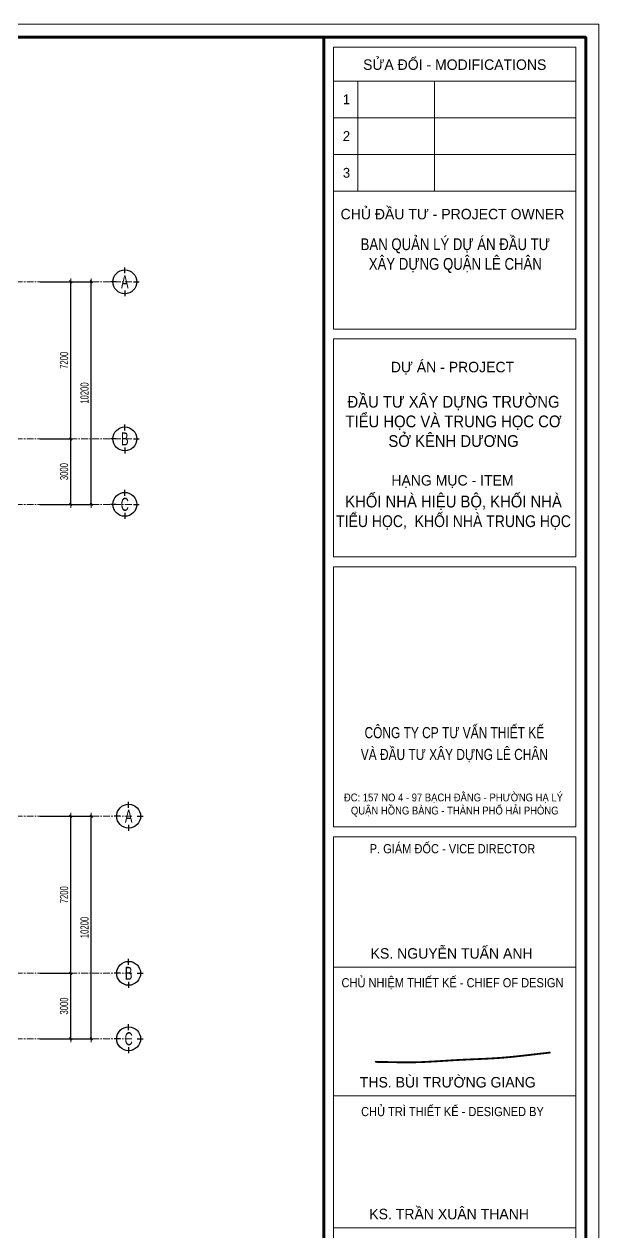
# Model space of a CAD drawing. Header units: millimetres. Extents: x 1890250 to 2116214, y -724415 to -634712.
# Drawn here: x 1989930 to 2016250, y -690060 to -634712 of the extents above; entities that cross this region are included whole.
import ezdxf
from ezdxf.enums import TextEntityAlignment as Align

# ---------------------------------------------------------------- set-up
doc = ezdxf.new("R2010")
doc.units = ezdxf.units.MM
doc.header["$LTSCALE"] = 250
doc.header["$MEASUREMENT"] = 0
doc.linetypes.add('CENTER', pattern=[2, 1.25, -0.25, 0.25, -0.25])
doc.layers.get('DEFPOINTS').update_dxf_attribs({"lineweight": 0})
for name, color, linetype, lineweight in [('08. Net Text', 3, 'Continuous', 13), ('DBH_thay1', 63, 'Continuous', 18), ('dim', 144, 'Continuous', 13), ('Khungten_LCDI', 7, 'Continuous', 5), ('LC Dim', 8, 'Continuous', 18), ('LC ISO', 153, 'Continuous', 13), ('LC Text1', 3, 'Continuous', 20), ('thay1', 63, 'Continuous', 18), ('truc', 76, 'CENTER', 9)]:
    doc.layers.add(name, color=color, linetype=linetype, lineweight=lineweight)
doc.styles.add('EG 1', font='VHAVANB.TTF')
doc.styles.add('HOATBIF', font='hoatbif.shx', dxfattribs={"width": 0.7})
doc.styles.add('Khungten', font='VHAVAN.TTF', dxfattribs={"width": 0.9, "height": 5000})
doc.styles.add('Tahoma', font='tahoma.ttf')
doc.styles.add('Text Khung Ten', font='VHAVAN.TTF')
doc.styles.add('Title', font='VHBLACK.TTF', dxfattribs={"width": 0.8})
doc.styles.add('VNAVANTH', font='VHAVANB.TTF', dxfattribs={"width": 0.6})
doc.dimstyles.new('1-150', dxfattribs={"dimscale": 150, "dimtxt": 2.5, "dimasz": 0.35, "dimexe": 0.5, "dimexo": 0, "dimgap": 0.8, "dimtad": 1, "dimdec": 0, "dimzin": 0, "dimdsep": 46, "dimtxsty": 'HOATBIF', "dimblk1": 'DOT', "dimblk2": 'DOT', "dimsah": 1, "dimcen": -1, "dimdle": 1, "dimclrd": 256, "dimclre": 256, "dimclrt": 4, "dimadec": 3, "dimazin": 2, "dimtfac": 0.3333333333333333, "dimtdec": 0, "dimtix": 1, "dimtmove": 2, "dimatfit": 3, "dimldrblk": 'DOT', "dimfxl": 1, "dimtvp": 0.8333333333333334, "dimtolj": 1, "dimtzin": 0, "dimarcsym": 0})

# ---------------------------------------------------------------- blocks, each defined once
blk = doc.blocks.new('Mr. Giang')
at = {"layer": 'LC ISO', "const_width": 50}
blk.add_lwpolyline([(138.048627199998, -163.847654400015), (149, -174), (154.5219817915822, -177.4707050094294), (164.2339671053305, -181.3936947974871), (174.7807526537435, -183.6683589841559), (185.9295901566948, -184.7382156299282), (197.4477313340503, -185.0467827953398), (206.2009471999954, -185.0453759999946), (220.7367149097518, -185.0099801919569), (232.3329589138739, -184.9983549165772), (243.8924068600136, -185.001159195599), (255.4157055301876, -185.0179910209699), (266.9035017064161, -185.0484483846085), (278.3564421707124, -185.0921292784187), (289.775173705093, -185.1486316943483), (301.1603430915784, -185.2175536243158), (312.5125971121815, -185.2984930602397), (323.8325825489192, -185.3910479940387), (335.1209461838116, -185.4948164176458), (346.3783347988719, -185.6093963229796), (357.6053951761169, -185.7343857019732), (368.8027740975631, -185.8693825465452), (379.9711183452309, -186.0139848485996), (391.1110747011335, -186.1677906000841), (402.2232899472874, -186.3303977929172), (413.3084108657094, -186.5014044190175), (424.3670842384163, -186.6804084703181), (435.3999568474246, -186.8670079387375), (446.4076754747548, -187.0608008161798), (457.3908869024162, -187.2613850946072), (468.3502379124329, -187.4683587659092), (479.2863752868143, -187.6813198220334), (490.1999458075843, -187.8998662548838), (501.091596256756, -188.1235960563936), (511.9619734163425, -188.3521072184958), (522.8117240683678, -188.5849977330945), (533.6414949948448, -188.8218655921228), (544.4519329777868, -189.0623087875138), (555.2436847992176, -189.3059253111714), (566.0173972411467, -189.552313155029), (576.7737170855944, -189.8010703110194), (587.5132911145774, -190.0517947710468), (598.2367661101125, -190.3040845270589), (608.9447888542163, -190.5575375709595), (619.6380061289019, -190.8117518946819), (630.3170647161933, -191.0663254901447), (640.9826113980998, -191.3208563492663), (651.6352929566419, -191.5749424639944), (662.2757561738363, -191.8281818262185), (672.9046478316959, -192.0801724278863), (683.5226147122412, -192.3305122609163), (694.1303035974888, -192.5787993172271), (704.7283612694519, -192.8246315887372), (715.3174345101506, -193.0676070673944), (725.8981701016019, -193.3073237451026), (736.4712148258186, -193.5433796137804), (747.0372154648212, -193.7753726653609), (757.5968188006264, -194.0029008917772), (768.1506716152471, -194.2255622849334), (778.6994206907038, -194.4429548367625), (789.2437128090096, -194.6546765391977), (799.7841947521847, -194.8603253841429), (810.3215133022422, -195.0594993635459), (820.8563152411989, -195.2517964692961), (831.389247351075, -195.4368146933557), (841.9209564138873, -195.6141520276142), (852.4520892116489, -195.7834064640192), (862.9832925263763, -195.9441759944893), (873.51521314009, -196.0960586109431), (884.0484978348031, -196.2386523052992), (894.5837933925359, -196.3715550694906), (905.1217465953014, -196.4943648954359), (915.6630042251163, -196.6066797750682), (926.2082130639974, -196.7080977002915), (936.758019893965, -196.7982166630536), (947.3130714970321, -196.8766346552584), (957.8740146552154, -196.942949668839), (968.4414961505317, -196.9967596957285), (979.0161627650014, -197.037662727831), (989.5986612806373, -197.0652567570796), (998.4129151999987, -197.0777855999913), (1010.789535675871, -197.0790542266768), (1021.398301595229, -197.0650888646924), (1032.01580812551, -197.0373864629655), (1042.641927763303, -196.9960893671523), (1053.276533005192, -196.9413399229088), (1063.919496347768, -196.8732804758765), (1074.570690287615, -196.7920533717115), (1085.229987321323, -196.6978009560553), (1095.897259945486, -196.5906655745639), (1106.572380656686, -196.4707895728934), (1117.255221951513, -196.3383152966853), (1127.945656326556, -196.1933850915811), (1138.643556278399, -196.0361413032369), (1149.348794303638, -195.8667262773088), (1160.061242898857, -195.6852823594527), (1170.780774560641, -195.4919518952956), (1181.507261785584, -195.2868772305083), (1192.240577070272, -195.070200710732), (1202.980592911292, -194.842064681623), (1213.727181805236, -194.6026114888227), (1224.480216248689, -194.3519834779872), (1235.239568738238, -194.090322994758), (1246.005111770475, -193.8177723847912), (1256.776717841985, -193.5344739937427), (1267.554259449356, -193.2405701672542), (1278.337609089183, -192.9362032509671), (1289.126639258044, -192.621515590552), (1299.921222452536, -192.2966495316505), (1310.721231169242, -191.961747419904), (1321.526537904756, -191.6169516009686), (1332.337015155659, -191.2624044205004), (1343.152535418543, -190.8982482241263), (1353.972971189996, -190.5246253575315), (1364.798194966606, -190.1416781663429), (1375.628079244962, -189.7495489962166), (1386.46249652165, -189.3483801927941), (1397.301319293259, -188.9383141017315), (1408.144420056382, -188.5194930686848), (1418.991671307602, -188.0920594392956), (1429.842945543507, -187.6561555592198), (1440.69811526069, -187.211923774099), (1451.557052955734, -186.7595064295892), (1462.419631125231, -186.2990458713466), (1473.285722265766, -185.830684444998), (1484.15519887393, -185.3545644962142), (1495.027933446312, -184.870828370651), (1505.903798479496, -184.3796184139355), (1516.782666470073, -183.8810769717384), (1527.664409914632, -183.375346389701), (1538.548901309761, -182.862569013465), (1549.436013152048, -182.3428871886863), (1560.325617938081, -181.816443261021), (1571.217588164447, -181.2833795761107), (1582.111796327736, -180.7438384796114), (1593.008114924534, -180.1979623171792), (1603.906416451431, -179.6458934344409), (1614.806573405018, -179.0877741770673), (1625.708458281879, -178.5237468907144), (1636.611943578606, -177.9539539210091), (1647.51690179178, -177.3785376136075), (1658.423205417999, -176.7976403141656), (1669.330726953845, -176.211404368325), (1680.239338895906, -175.6199721217563), (1691.148913740773, -175.0234859200864), (1702.059323985035, -174.4220881089714), (1712.970442125279, -173.8159210340673), (1723.88214065809, -173.2051270410302), (1734.79429208006, -172.5898484754871), (1745.70676888778, -171.9702276831085), (1756.619443577831, -171.3464070095361), (1767.532188646805, -170.7185288004111), (1778.444876591289, -170.0867354014044), (1789.357379907877, -169.4511691581429), (1800.269571093148, -168.8119724162971), (1811.181322643697, -168.1692875215085), (1822.092507056113, -167.5232568194187), (1833.002996826977, -166.8740226556984), (1843.912664452884, -166.2217273759743), (1854.821382430422, -165.5665133259026), (1865.729023256175, -164.9085228511394), (1876.635459426732, -164.2478982973407), (1887.540563438684, -163.5847820101335), (1898.44420778862, -162.9193163351883), (1909.346264973126, -162.2516436181613), (1920.246607488789, -161.5819062046794), (1931.145107832202, -160.9102464403986), (1942.041638499948, -160.2368066709751), (1952.936071988617, -159.5617292420502), (1963.828280794798, -158.8851564992947), (1974.718137415079, -158.2072307883354), (1985.605514346051, -157.5280944548285), (1996.490284084295, -156.84788984443), (2007.372319126407, -156.1667593027814), (2018.251491968971, -155.4848451755388), (2029.127675108575, -154.8022898083582), (2040.000741041811, -154.1192355468811), (2050.870562265263, -153.4358247367491), (2061.73701127552, -152.7521997236327), (2069.156364800001, -152.2852607999957), (2083.459375833572, -151.3848805354501), (2094.315357423839, -150.7014850539708), (2105.16802388939, -150.0184694858035), (2116.017492479725, -149.3359868512634), (2126.863880444344, -148.6541901707242), (2137.707305032745, -147.9732324645156), (2148.54788349443, -147.2932667529967), (2159.385733078892, -146.6144460564974), (2170.220971035636, -145.9369233953912), (2181.053714614158, -145.2608517899935), (2191.884081063956, -144.5863842606777), (2202.712187634534, -143.9136738277739), (2213.538151575387, -143.2428735116409), (2224.362090136015, -142.5741363326088), (2235.184120565915, -141.9076153110509), (2246.004360114592, -141.2434634672827), (2256.822926031538, -140.5818338216777), (2267.639935566258, -139.9228793945658), (2278.45550596825, -139.266753206306), (2289.26975448701, -138.6136082772282), (2300.082798372037, -137.9635976277059), (2310.894754872836, -137.3168742780545), (2321.7057412389, -136.6735912486474), (2332.515874719727, -136.0339015598147), (2343.325272564824, -135.3979582319007), (2354.134052023684, -134.7659142852644), (2364.942330345806, -134.1379227402649), (2375.750224780695, -133.5141366172174), (2386.55785257784, -132.894708936481), (2397.365330986751, -132.2797927184147), (2408.172777256917, -131.6695409833483), (2418.980308637845, -131.0641067516408), (2429.78804237903, -130.4636430436367), (2440.596095729972, -129.8683028796804), (2451.404585940174, -129.2782392801164), (2462.213630259128, -128.6936052652891), (2473.023345936337, -128.1145538555575), (2487.000588800001, -127.3744127999962), (2494.645252401013, -126.9737926353264), (2505.45758156513, -126.4121679814416), (2516.270820387832, -125.8562078829564), (2527.084950977231, -125.3057548124489), (2537.899955441444, -124.7606512424682), (2548.715815888576, -124.220739645607), (2559.532514426748, -123.6858624943998), (2570.350033164068, -123.1558622614248), (2581.16835420865, -122.6305814192456), (2591.98745966861, -122.1098624404549), (2602.807331652053, -121.5935477975727), (2613.627952267099, -121.0814799632062), (2624.449303621856, -120.57350140989), (2635.271367824444, -120.0694546102168), (2646.094126982967, -119.5691820367356), (2656.917563205541, -119.0725261620246), (2667.74165860028, -118.5793294586329), (2678.566395275298, -118.0894343991531), (2689.391755338707, -117.6026834561198), (2700.217720898618, -117.1189191021258), (2711.044274063144, -116.63798380972), (2721.871396940398, -116.1597200514661), (2732.699071638493, -115.6839702999569), (2743.527280265545, -115.2105770277267), (2754.356004929661, -114.7393827073538), (2765.185227738959, -114.2702298114164), (2776.01493080155, -113.8029608124634), (2786.845096225545, -113.3374181830732), (2797.675706119058, -112.8734443958092), (2808.506742590202, -112.4108819232351), (2819.338187747089, -111.9495732379146), (2830.170023697836, -111.4893608124112), (2841.002232550549, -111.0300871193031), (2851.834796413346, -110.5715946311393), (2862.667697394336, -110.1137258204981), (2873.500917601636, -109.6563231599575), (2884.334439143357, -109.1992291220668), (2895.16824412761, -108.7422861793893), (2906.00231466251, -108.2853368044889), (2916.836632856168, -107.8282234699582), (2927.671180816698, -107.3707886483317), (2938.505940652216, -106.9128748121875), (2949.340894470828, -106.4543244341039), (2960.176024380649, -105.9949799866299), (2971.011312489794, -105.5346839423437), (2981.846740906378, -105.0732787738089), (2992.682291738507, -104.6106069535745), (3003.5179470943, -104.1465109542332), (3014.353689081869, -103.6808332483342), (3025.189499809319, -103.2134163084556), (3036.025361384774, -102.7441026071465), (3046.861255916341, -102.272734616985), (3057.697165512134, -101.7991548105347), (3068.533072280265, -101.3232056603738), (3079.368958328843, -100.8447296390514), (3090.204805765989, -100.363569219131), (3101.040596699811, -99.87956687319092), (3111.876313238423, -99.39256507379469), (3122.711937489938, -98.90240629350592), (3133.547451562466, -98.40893300490279), (3144.382837564124, -97.91198768053437), (3155.218077603022, -97.41141279296426), (3166.053153787274, -96.90705081477063), (3176.888048224992, -96.39874421853165), (3187.722743024286, -95.88633547678182), (3198.557220293274, -95.36966706211388), (3209.391462140069, -94.84858144707687), (3220.22545067278, -94.32292110424896), (3231.059167999523, -93.79252850617922), (3241.892596228408, -93.25724612546037), (3252.725717467551, -92.71691643464146), (3263.558513825061, -92.17138190630067), (3274.39096740905, -91.6204850129725), (3285.223060327637, -91.06406822726422), (3296.054774688932, -90.50197402171034), (3306.886092601046, -89.93404486890358), (3317.71699617209, -89.36012324139301), (3328.547467510183, -88.78005161174224), (3339.377488723432, -88.19367245252943), (3350.207041919955, -87.6008282363182), (3361.03610920786, -87.0013614356576), (3371.864672695261, -86.39511452314036), (3382.692714490277, -85.78192997131555), (3393.52021670101, -85.16165025276132), (3404.34716143558, -84.53411784002674), (3415.173530802098, -83.89917520568997), (3425.999306908678, -83.25666482231463), (3436.824471863431, -82.60642916246434), (3447.649007774471, -81.94831069871725), (3458.472896749907, -81.28215190362243), (3469.29612089786, -80.6077952497435), (3480.118662326437, -79.92508320967318), (3490.940503143749, -79.23385825596051), (3501.761625457912, -78.53396286116913), (3512.582011377042, -77.82523949786264), (3523.401643009245, -77.10753063861921), (3534.220502462638, -76.38067875600245), (3545.038571845333, -75.64452632257598), (3555.855833265439, -74.89891581090342), (3566.672268831077, -74.14368969354837), (3577.487860650352, -73.37869044307445), (3588.302590831383, -72.60376053207438), (3599.116441482278, -71.81874243308266), (3609.929394711151, -71.02347861867747), (3620.741432626117, -70.21781156142242), (3631.552537335287, -69.40158373388113), (3642.362690946775, -68.5746376086463), (3650.854208000001, -67.9173887999932), (3663.980082349328, -66.88805087313813), (3674.787321084805, -66.02846296144708), (3685.593604217269, -65.158198125544), (3696.398944139095, -64.27740206952149), (3707.203353242669, -63.38622049748665), (3718.006843920371, -62.48479911354661), (3728.809428564578, -61.57328362179396), (3739.611119567682, -60.65181972633582), (3750.411929322054, -59.7205531312793), (3761.211870220079, -58.77962954070244), (3772.010954654135, -57.82919465874147), (3782.809195016613, -56.86939418947441), (3793.606603699885, -55.90037383700837), (3804.403193096336, -54.92227930546505), (3815.198975598345, -53.93525629892247), (3825.993963598296, -52.93945052148774), (3836.788169488569, -51.935007677268), (3847.581605661548, -50.92207347035583), (3858.374284509609, -49.90079360487289), (3869.16621842514, -48.87131378489721), (3879.957419800514, -47.83377971455047), (3890.74790102812, -46.7883370979398), (3901.537674500338, -45.73513163914322), (3912.326752609548, -44.67430904226785), (3923.115147748129, -43.60601501143537), (3933.902872308467, -42.53039525073837), (3944.689938682939, -41.4475954642694), (3955.476359263932, -40.35776135615015), (3966.26214644382, -39.26103863045864), (3977.047312614988, -38.15757299131656), (3987.831870169819, -37.04751014281646), (3998.615831500694, -35.93099578906549), (4009.399208999988, -34.80817563415621), (4020.182015060094, -33.67919538219576), (4030.964262073383, -32.5442007373058), (4041.74596243224, -31.40333740354981), (4052.527128529047, -30.25675108506402), (4063.307772756187, -29.10458748594101), (4074.08790750604, -27.94699231027334), (4084.867545170982, -26.78411126218271), (4095.646698143402, -25.61609004574711), (4106.425378815678, -24.44307436508825), (4117.203599580193, -23.26520992429869), (4127.981372829327, -22.082642427471), (4138.758710955459, -20.89551757872687), (4149.535626350975, -19.70398108215886), (4160.312131408253, -18.50817864187411), (4171.088238519675, -17.30825596197974), (4181.863960077622, -16.10435874656832), (4192.639308474478, -14.89663269973244), (4203.414296102623, -13.68522352559376), (4214.188935354436, -12.47027692824486), (4224.963238622302, -11.25193861177831), (4235.7372182986, -10.03035428033036), (4246.510886775712, -8.805669637964456), (4257.284256446019, -7.57803038880229), (4268.057339701903, -6.347582236936432), (4278.830148935747, -5.114470886488562), (4289.602696539929, -3.8788420415367), (4300.37499490683, -2.640841406202526), (4311.147056428836, -1.400614684578613), (4321.918893498325, -0.1583075807720888), (4332.690518507676, 1.085934201124473), (4343.461943849274, 2.331964957003947), (4354.233181915501, 3.579638982773758), (4365.004245098738, 4.828810574297677), (4375.775145791362, 6.079334027512232), (4386.54589638576, 7.331063638295745), (4397.316509274311, 8.583853702555643), (4408.086996849397, 9.837558516170247), (4418.857371503396, 11.09203237506154), (4429.627645628694, 12.34712957510783), (4440.397831617669, 13.60270441223111), (4451.167941862706, 14.85861118229514), (4461.937988756181, 16.1147041812219), (4472.707984690482, 17.37083770491881), (4483.477942057983, 18.62686604924966), (4494.247873251072, 19.8826435101364), (4505.017790662128, 21.13802438347193), (4515.787706683528, 22.39286296516366), (4526.55763370766, 23.64701355108991), (4537.327584126902, 24.90033043715812), (4547.926745599998, 26.13281280001684), (4558.867602350598, 27.4039105342672), (4569.637681162458, 28.65405816103157), (4580.40780559933, 29.90313817436981), (4591.177974491347, 31.15117794898106), (4601.948186668636, 32.39820485957898), (4612.718440961326, 33.64424628086272), (4623.488736199542, 34.88932958751684), (4634.259071213412, 36.13348215428414), (4645.029444833064, 37.37673135582008), (4655.799855888628, 38.61910456686746), (4666.570303210232, 39.86062916211085), (4677.340785627999, 41.10133251624939), (4688.111301972061, 42.34124200399674), (4698.881851072543, 43.58038500005205), (4709.652431759579, 44.81878887912899), (4720.423042863287, 46.05648101591214), (4731.193683213805, 47.29348878511519), (4741.964351641251, 48.52983956143726), (4752.735046975762, 49.76556071957748), (4763.50576804746, 51.00067963426409), (4774.276513686473, 52.23522368016711), (4785.047282722931, 53.46922023201478), (4795.81807398696, 54.70269666449167), (4806.588886308691, 55.93568035232602), (4817.359718518248, 57.16819867018785), (4828.130569445759, 58.4002789928054), (4838.901437921355, 59.63194869486324), (4849.672322775161, 60.86323515108961), (4860.443222837304, 62.09416573616909), (4871.214136937917, 63.32476782481535), (4881.985063907123, 64.55506879171298), (4892.75600257505, 65.78509601159021), (4903.526951771826, 67.01487685913162), (4914.297910327583, 68.24443870903633), (4925.068877072445, 69.47380893603258), (4935.839850836535, 70.70301491480495), (4946.61083044999, 71.93208402006712), (4957.381814742934, 73.16104362650367), (4968.152802545494, 74.38992110884283), (4978.923792687801, 75.61874384176917), (4989.694783999978, 76.84753919999639)], dxfattribs=at)
blk = doc.blocks.new('lcdi fix H')
at = {"layer": 'DEFPOINTS', "lineweight": 0}
blk.add_lwpolyline([(-1199.999999582767, -14849.99999999255), (-1199.999999582767, 14849.99999999255), (40799.99891111255, 14849.99999999255), (40799.99891111255, -14849.99999999255)], close=True, dxfattribs=at)
at = {"layer": 'Khungten_LCDI', "color": 5, "lineweight": 60}
blk.add_line((36600.02574175596, 14649.99999999255), (36600.02574175596, -14649.99999999255), dxfattribs=at)
at = {"layer": 'Khungten_LCDI', "color": 5, "lineweight": 25}
blk.add_line((40599.99891117215, -14649.99999999255), (40599.99891117215, 14649.99999999255), dxfattribs=at)
at = {"layer": 'Khungten_LCDI', "color": 9, "lineweight": 15}
for p, q in [((36750.02529702149, 13981.27538760587), (40450.00007782294, 13981.27538760587)), ((37122.65776231792, 13981.27538760587), (37122.65776231792, 12296.7725706489)), ((38292.76945792791, 13981.27538760587), (38292.76945792791, 12296.7725706489)), ((36750.02529702149, 13419.77444862021), (40450.0000778269, 13419.77444862021)), ((36750.02529702149, 12858.27350963456), (40450.00007783063, 12858.27350963456)), ((36750.02529702149, 12296.7725706489), (40450.00007783435, 12296.7725706489))]:
    blk.add_line(p, q, dxfattribs=at)
at = {"layer": 'Khungten_LCDI', "color": 5, "lineweight": 60}
blk.add_lwpolyline([(0, -14649.99999999255), (0, 14649.99999999255), (40599.99891117215, 14649.99999999255), (40599.99891117215, -14649.99999999255)], close=True, dxfattribs=at)
at = {"layer": 'Khungten_LCDI', "color": 9, "lineweight": 15}
for points in [[(36750.02529702149, 10190.36240919774), (40450.00007784925, 10190.36240919774), (40450.00007781945, 14500.0008258528), (36750.02529702149, 14500.0008258528)], [(36750.02512651216, 6711.542544165917), (40449.99990731012, 6711.542544165917), (40449.99990731012, 10040.36314463831), (36750.02512651216, 10040.36314463831)], [(36750.02512651216, 2587.221695718996), (40449.99990731012, 2587.221695718996), (40449.99990731012, 6561.543424373507), (36750.02512651216, 6561.543424373507)], [(36750.02512651216, 446.3151452519814), (40449.99990731012, 446.3151452519814), (40449.99990731012, 2437.222501417331), (36750.02512651216, 2437.222501417331)], [(36750.02512651216, -1521.876767071255), (40449.99990731012, -1521.876767071255), (40449.99990731012, 446.3151452519814), (36750.02512651216, 446.3151452519814)], [(36750.02512651216, -1521.876767071255), (40449.99990719091, -1521.876767071255), (40449.99990719091, -3535.499567056366), (36750.02512651216, -3535.499567056366)], [(36750.02508395718, -1521.876767071255), (40449.9998646359, -1521.876767071255), (40449.9998646359, -3535.499567056366), (36750.02508395718, -3535.499567056366)], [(36750.02512651216, -5526.406923214265), (40449.99990731012, -5526.406923214265), (40449.99990719091, -3535.499567056366), (36750.02512636315, -3535.499567056366)]]:
    blk.add_lwpolyline(points, close=True, dxfattribs=at)
at = {"layer": 'LC ISO', "xscale": 0.5517597027731964, "yscale": 0.5517597027731964, "zscale": 0.5517597027731964}
blk.add_blockref('Mr. Giang', (37309.99076912485, -901.9874295083318), dxfattribs=at)
at = {"color": 7}
for s, style, p in [('söa ®æi - modifications', 'Khungten', (38600.01268742047, 14151.46204152468)), ('chñ ®Çu t\xad - project owner', 'Khungten', (38565.57141322456, 11868.21723862778)), ('dù ¸n - PROJECT', 'Khungten', (38565.57141322456, 9531.685107924917)), ('h¹ng môc - item', 'Khungten', (38565.57141322456, 7800.942425706511)), ('ks. nguyÔn tuÊn anh', 'VNAVANTH', (38552.65474959742, 574.063881899172)), ('ths. bïi tr\xadêng giang', 'VNAVANTH', (38493.43833854329, -1394.128151668061)), ('ks. TRÇN XU¢N THANH', 'VNAVANTH', (38514.71875148546, -3407.750830416626))]:
    blk.add_text(s, height=159.9999958502171, dxfattribs=dict(at, style=style)).set_placement(p, align=Align.CENTER)
for s, height, style, width, p in [('c«ng ty cp t\xad vÊn thiÕt kÕ', 169.9999955908556, 'Title', 0.8, (38594.21929570567, 3941.873853789977)), ('vµ ®Çu t\xad x©y dùng lª ch©n', 169.9999955908556, 'Title', 0.8, (38594.21929570567, 3608.58759580116)), ('P. gi¸m ®èc - VICE director', 139.9999963689399, 'Khungten', 0.9, (38565.57124271523, 2183.883635344857)), ('chñ nhiÖm thiÕt kÕ - chief of design', 139.9999963689399, 'Khungten', 0.9, (38565.57124271523, 136.3841751047294)), ('chñ tr× thiÕt kÕ - designed by', 139.9999963689399, 'Khungten', 0.9, (38565.57124271523, -1831.807737218507))]:
    blk.add_text(s, height=height, dxfattribs=dict(at, style=style, width=width)).set_placement(p, align=Align.CENTER)
at = {"color": 4, "attachment_point": 5, "style": 'Khungten'}
for s, insert, char_height, width in [('{\\f.VnArialH|b0|i0|c0|p34;\\W0.8;ban qu¶n lý dù ¸n ®Çu t\xad \\Px©y dùng quËn lª ch©n}', (38609.02543518506, 11313.0405782974), 179.9999953314942, 3619.873664613014), ('{\\f.VnArialH|b0|i0|c0|p34;®Çu t\xad x©y dùng tr\xadêng tiÓu häc vµ trung häc c¬ së kªnh d\xad¬ng}', (38581.55842908332, 8779.966964077932), 179.9999953314942, 3669.983580454307), ('{\\f.VnArialH|b0|i0|c0|p34;khèi nhµ hiÖu bé, khèi nhµ \\W0.85;tiÓu häc,  khèi nhµ trung häc}', (38581.55845513692, 7387.328706634056), 179.9999978920024, 3833.261997339691)]:
    blk.add_mtext(s, dxfattribs=dict(at, insert=insert, char_height=char_height, width=width))
at = {"color": 7, "insert": (38600.01251691114, 3096.4571406717), "char_height": 120, "attachment_point": 2, "style": 'Khungten'}
blk.add_mtext_dynamic_manual_height_columns('®c: 157 no 4 - 97 b¹ch ®»ng - ph\xadêng h¹ lý   quËn hång bµng - thµnh phè h¶i phßng ', width=3421.65187456971, gutter_width=25, heights=[0], dxfattribs=at)
at = {"color": 7, "style": 'Khungten', "width": 0.8}
for tag, p in [('REVISION', (39498.75262445211, -10746.30395446718)), ('NGAYHT', (39546.07413610816, -11609.37091637403))]:
    blk.add_attdef(tag, text='', height=199.998925739526, dxfattribs=at).set_placement(p, align=Align.CENTER)
at = {"layer": '08. Net Text', "color": 7, "style": 'Text Khung Ten'}
blk.add_text('1', height=150, dxfattribs=at).set_placement((36891.65208707564, 13626.77431119325))
at = {"layer": '08. Net Text', "color": 7, "ltscale": 2, "style": 'Text Khung Ten'}
for s, p in [('2', (36891.65208707564, 13065.27337220759)), ('3', (36891.65208707564, 12503.77243322194))]:
    blk.add_text(s, height=150, dxfattribs=at).set_placement(p)
at = {"layer": 'LC Text1', "style": 'Title', "width": 1.48591522556321}
for tag, p, p2 in [('TENBANVE1', (36912.6576448679, -8885.760238945484), (40339.14494544268, -8885.760238945484)), ('TENBANVE2', (36912.6576448679, -9562.465564332902), (40339.14494544268, -9562.465564332902))]:
    blk.add_attdef(tag, text='', height=249.9999935159642, dxfattribs=at).set_placement(p, p2, align=Align.FIT)
at = {"layer": 'LC Text1', "style": 'Title', "width": 0.7}
blk.add_attdef('SOBANVE', text='', height=249.9999935159642, dxfattribs=at).set_placement((39561.98223525286, -13896.18071823567), align=Align.CENTER)
blk = doc.blocks.new('A$C0B8376B1')
at = {"layer": 'truc'}
for p, q in [((92757.55556261982, 13753.65743225122), (-9.166891686618328e-06, 13753.65743225116)), ((92757.55556261982, 6553.657432251217), (-9.166891686618328e-06, 6553.657432251159)), ((92757.55556261982, 3553.657432251217), (-9.166891686618328e-06, 3553.657432251159))]:
    blk.add_line(p, q, dxfattribs=at)
blk = doc.blocks.new('DOT')
at = {"layer": 'LC Dim'}
blk.add_line((-3, 0), (3, 0), dxfattribs=at)
at = {"layer": 'LC Dim', "color": 4}
blk.add_line((-1, -1), (1, 1), dxfattribs=at)
blk.add_lwpolyline([(0.5, 1), (-1, -0.5), (-0.5, -1), (1, 0.5)], close=True, dxfattribs=at)
blk = doc.blocks.new('*D758')
at = {"layer": 'DEFPOINTS', "color": 0, "transparency": 16777216}
for p in [(1990652.376169639, -653718.4489370286), (1992065.461182873, -653718.4489370286), (1990652.376169639, -656718.4489370286)]:
    blk.add_point(p, dxfattribs=at)
at = {"layer": 'dim', "lineweight": -2, "transparency": 16777216}
for p, q in [((1990652.376169639, -653718.4489370286), (1992140.461182873, -653718.4489370286)), ((1992065.461182873, -656665.9489370286), (1992065.461182873, -653770.9489370286)), ((1990652.376169639, -656718.4489370286), (1992140.461182873, -656718.4489370286))]:
    blk.add_line(p, q, dxfattribs=at)
at = {"layer": 'dim', "lineweight": -2, "transparency": 16777216, "xscale": 52.5, "yscale": 52.5, "zscale": 52.5}
for p, rotation in [((1992065.461182873, -653718.4489370286), 90), ((1992065.461182873, -656718.4489370286), 270)]:
    blk.add_blockref('DOT', p, dxfattribs=dict(at, rotation=rotation))
at = {"layer": 'dim', "color": 4, "transparency": 16777216, "insert": (1991757.961182873, -655218.4489370291), "char_height": 375, "attachment_point": 5, "rotation": 90, "style": 'HOATBIF'}
blk.add_mtext('\\A1;3000', dxfattribs=at)
blk = doc.blocks.new('*D759')
at = {"layer": 'DEFPOINTS', "color": 0, "transparency": 16777216}
for p in [(1990652.376169639, -646518.4489370285), (1992065.461182873, -646518.4489370285), (1990652.376169639, -653718.4489370286)]:
    blk.add_point(p, dxfattribs=at)
at = {"layer": 'dim', "lineweight": -2, "transparency": 16777216}
for p, q in [((1990652.376169639, -646518.4489370285), (1992140.461182873, -646518.4489370285)), ((1992065.461182873, -653665.9489370286), (1992065.461182873, -646570.9489370285)), ((1990652.376169639, -653718.4489370286), (1992140.461182873, -653718.4489370286))]:
    blk.add_line(p, q, dxfattribs=at)
at = {"layer": 'dim', "lineweight": -2, "transparency": 16777216, "xscale": 52.5, "yscale": 52.5, "zscale": 52.5}
for p, rotation in [((1992065.461182873, -646518.4489370285), 90), ((1992065.461182873, -653718.4489370286), 270)]:
    blk.add_blockref('DOT', p, dxfattribs=dict(at, rotation=rotation))
at = {"layer": 'dim', "color": 4, "transparency": 16777216, "insert": (1991757.961182873, -650118.448937029), "char_height": 375, "attachment_point": 5, "rotation": 90, "style": 'HOATBIF'}
blk.add_mtext('\\A1;7200', dxfattribs=at)
blk = doc.blocks.new('*D760')
at = {"layer": 'DEFPOINTS', "color": 0, "transparency": 16777216}
for p in [(1990652.376169639, -646518.4489370285), (1993002.961182873, -646518.4489370285), (1990652.376169639, -656718.4489370286)]:
    blk.add_point(p, dxfattribs=at)
at = {"layer": 'dim', "lineweight": -2, "transparency": 16777216}
for p, q in [((1990652.376169639, -646518.4489370285), (1993077.961182873, -646518.4489370285)), ((1993002.961182873, -656665.9489370286), (1993002.961182873, -646570.9489370285)), ((1990652.376169639, -656718.4489370286), (1993077.961182873, -656718.4489370286))]:
    blk.add_line(p, q, dxfattribs=at)
at = {"layer": 'dim', "lineweight": -2, "transparency": 16777216, "xscale": 52.5, "yscale": 52.5, "zscale": 52.5}
for p, rotation in [((1993002.961182873, -646518.4489370285), 90), ((1993002.961182873, -656718.4489370286), 270)]:
    blk.add_blockref('DOT', p, dxfattribs=dict(at, rotation=rotation))
at = {"layer": 'dim', "color": 4, "transparency": 16777216, "insert": (1992695.461182873, -651618.448937029), "char_height": 375, "attachment_point": 5, "rotation": 90, "style": 'HOATBIF'}
blk.add_mtext('\\A1;10200', dxfattribs=at)
blk = doc.blocks.new('KyHieu TrucDinhVi')
at = {"color": 7, "lineweight": 30}
for p, q in [((0, 2.363636363576063), (0, 4.000000000000057)), ((-2.363636363575552, 0), (-4, 0)), ((2.363636363575324, 0), (3.999999999999773, 0)), ((0, -2.363636363576006), (0, -4))]:
    blk.add_line(p, q, dxfattribs=at)
blk.add_circle((0, 0), 3.299999999999999, dxfattribs=at)
at = {"ltscale": 20, "style": 'Tahoma'}
blk.add_attdef('AA', text='', height=3, dxfattribs=at).set_placement((0, 0), align=Align.MIDDLE_CENTER)
blk = doc.blocks.new('*D780')
at = {"layer": 'DEFPOINTS', "color": 0, "transparency": 16777216}
for p in [(1990652.376169639, -678210.6709354854), (1992065.461182874, -678210.6709354854), (1990652.376169639, -681210.6709354854)]:
    blk.add_point(p, dxfattribs=at)
at = {"layer": 'dim', "lineweight": -2, "transparency": 16777216}
for p, q in [((1990652.376169639, -678210.6709354854), (1992140.461182874, -678210.6709354854)), ((1992065.461182874, -681158.1709354854), (1992065.461182874, -678263.1709354854)), ((1990652.376169639, -681210.6709354854), (1992140.461182874, -681210.6709354854))]:
    blk.add_line(p, q, dxfattribs=at)
at = {"layer": 'dim', "lineweight": -2, "transparency": 16777216, "xscale": 52.5, "yscale": 52.5, "zscale": 52.5}
for p, rotation in [((1992065.461182874, -678210.6709354854), 90), ((1992065.461182874, -681210.6709354854), 270)]:
    blk.add_blockref('DOT', p, dxfattribs=dict(at, rotation=rotation))
at = {"layer": 'dim', "color": 4, "transparency": 16777216, "insert": (1991757.961182873, -679710.6709354859), "char_height": 375, "attachment_point": 5, "rotation": 90, "style": 'HOATBIF'}
blk.add_mtext('\\A1;3000', dxfattribs=at)
blk = doc.blocks.new('*D781')
at = {"layer": 'DEFPOINTS', "color": 0, "transparency": 16777216}
for p in [(1990652.376169639, -671010.6709354853), (1992065.461182874, -671010.6709354853), (1990652.376169639, -678210.6709354854)]:
    blk.add_point(p, dxfattribs=at)
at = {"layer": 'dim', "lineweight": -2, "transparency": 16777216}
for p, q in [((1990652.376169639, -671010.6709354853), (1992140.461182874, -671010.6709354853)), ((1992065.461182874, -678158.1709354854), (1992065.461182874, -671063.1709354853)), ((1990652.376169639, -678210.6709354854), (1992140.461182874, -678210.6709354854))]:
    blk.add_line(p, q, dxfattribs=at)
at = {"layer": 'dim', "lineweight": -2, "transparency": 16777216, "xscale": 52.5, "yscale": 52.5, "zscale": 52.5}
for p, rotation in [((1992065.461182874, -671010.6709354853), 90), ((1992065.461182874, -678210.6709354854), 270)]:
    blk.add_blockref('DOT', p, dxfattribs=dict(at, rotation=rotation))
at = {"layer": 'dim', "color": 4, "transparency": 16777216, "insert": (1991757.961182873, -674610.6709354859), "char_height": 375, "attachment_point": 5, "rotation": 90, "style": 'HOATBIF'}
blk.add_mtext('\\A1;7200', dxfattribs=at)
blk = doc.blocks.new('*D782')
at = {"layer": 'DEFPOINTS', "color": 0, "transparency": 16777216}
for p in [(1990652.376169639, -671010.6709354853), (1993002.961182874, -671010.6709354853), (1990652.376169639, -681210.6709354854)]:
    blk.add_point(p, dxfattribs=at)
at = {"layer": 'dim', "lineweight": -2, "transparency": 16777216}
for p, q in [((1990652.376169639, -671010.6709354853), (1993077.961182874, -671010.6709354853)), ((1993002.961182874, -681158.1709354854), (1993002.961182874, -671063.1709354853)), ((1990652.376169639, -681210.6709354854), (1993077.961182874, -681210.6709354854))]:
    blk.add_line(p, q, dxfattribs=at)
at = {"layer": 'dim', "lineweight": -2, "transparency": 16777216, "xscale": 52.5, "yscale": 52.5, "zscale": 52.5}
for p, rotation in [((1993002.961182874, -671010.6709354853), 90), ((1993002.961182874, -681210.6709354854), 270)]:
    blk.add_blockref('DOT', p, dxfattribs=dict(at, rotation=rotation))
at = {"layer": 'dim', "color": 4, "transparency": 16777216, "insert": (1992695.461182873, -676110.6709354859), "char_height": 375, "attachment_point": 5, "rotation": 90, "style": 'HOATBIF'}
blk.add_mtext('\\A1;10200', dxfattribs=at)

msp = doc.modelspace()

# ---------------------------------------------------------------- block references
at = {"layer": 'DBH_thay1'}
ref = msp.add_blockref('KyHieu TrucDinhVi', (1994539.312167866, -646519.2208760619), dxfattribs=dict(at, xscale=165.6885475228875, yscale=165.6885475228875, zscale=165.6885475228875))
ref.add_attrib('AA', 'a', dxfattribs={"layer": '0', "ltscale": 20, "height": 596.4787710823949, "style": 'EG 1', "width": 0.65}).set_placement((1994539.312167866, -646519.2208760619), align=Align.MIDDLE_CENTER)
ref = msp.add_blockref('KyHieu TrucDinhVi', (1994539.31216789, -653719.2208760383), dxfattribs=dict(at, xscale=165.6885475228875, yscale=165.6885475228875, zscale=165.6885475228875))
ref.add_attrib('AA', 'b', dxfattribs={"layer": '0', "ltscale": 20, "height": 596.4787710823949, "style": 'EG 1', "width": 0.65}).set_placement((1994539.31216789, -653719.2208760383), align=Align.MIDDLE_CENTER)
ref = msp.add_blockref('KyHieu TrucDinhVi', (1994539.312167923, -656718.4489370283), dxfattribs=dict(at, xscale=165.6885475228875, yscale=165.6885475228875, zscale=165.6885475228875))
ref.add_attrib('AA', 'c', dxfattribs={"layer": '0', "ltscale": 20, "height": 596.4787710823949, "style": 'EG 1', "width": 0.65}).set_placement((1994539.312167923, -656718.4489370283), align=Align.MIDDLE_CENTER)
ref = msp.add_blockref('KyHieu TrucDinhVi', (1994715.348526543, -671011.4428745186), dxfattribs=dict(at, xscale=165.6885475228875, yscale=165.6885475228875, zscale=165.6885475228875))
ref.add_attrib('AA', 'a', dxfattribs={"layer": '0', "ltscale": 20, "height": 596.4787710823949, "style": 'EG 1', "width": 0.65}).set_placement((1994715.348526543, -671011.4428745186), align=Align.MIDDLE_CENTER)
ref = msp.add_blockref('KyHieu TrucDinhVi', (1994715.348526567, -678211.442874495), dxfattribs=dict(at, xscale=165.6885475228875, yscale=165.6885475228875, zscale=165.6885475228875))
ref.add_attrib('AA', 'b', dxfattribs={"layer": '0', "ltscale": 20, "height": 596.4787710823949, "style": 'EG 1', "width": 0.65}).set_placement((1994715.348526567, -678211.442874495), align=Align.MIDDLE_CENTER)
ref = msp.add_blockref('KyHieu TrucDinhVi', (1994715.348526599, -681210.670935485), dxfattribs=dict(at, xscale=165.6885475228875, yscale=165.6885475228875, zscale=165.6885475228875))
ref.add_attrib('AA', 'c', dxfattribs={"layer": '0', "ltscale": 20, "height": 596.4787710823949, "style": 'EG 1', "width": 0.65}).set_placement((1994715.348526599, -681210.670935485), align=Align.MIDDLE_CENTER)
at = {"layer": 'thay1', "ltscale": 2, "xscale": 3.000002513308824, "yscale": 3.000002513308824, "zscale": 3.000002513308824}
msp.add_blockref('lcdi fix H', (1893849.755667922, -679261.6979944758), dxfattribs=at)
at = {"layer": 'truc'}
for p in [(1902100.545911929, -660272.1063692797), (1902100.545911929, -684764.3283677363)]:
    msp.add_blockref('A$C0B8376B1', p, dxfattribs=at)

# ---------------------------------------------------------------- dimensions: what is measured, and where the dimension line sits
at = {"layer": 'dim'}
for base, p1, p2, picture, middle in [((1992065.461182873, -646518.4489370285), (1990652.376169638, -653718.4489370284), (1990652.376169638, -646518.4489370283), '*D759', (1991757.961182873, -650118.448937029)), ((1993002.961182873, -646518.4489370285), (1990652.376169638, -656718.4489370284), (1990652.376169638, -646518.4489370283), '*D760', (1992695.461182873, -651618.448937029)), ((1992065.461182873, -653718.4489370286), (1990652.376169638, -656718.4489370284), (1990652.376169638, -653718.4489370284), '*D758', (1991757.961182873, -655218.4489370291)), ((1992065.461182874, -671010.6709354853), (1990652.376169638, -678210.6709354852), (1990652.376169638, -671010.670935485), '*D781', (1991757.961182873, -674610.6709354859)), ((1993002.961182874, -671010.6709354853), (1990652.376169638, -681210.6709354852), (1990652.376169638, -671010.670935485), '*D782', (1992695.461182873, -676110.6709354859)), ((1992065.461182874, -678210.6709354854), (1990652.376169638, -681210.6709354852), (1990652.376169638, -678210.6709354852), '*D780', (1991757.961182873, -679710.6709354859))]:
    dim = msp.add_linear_dim(base=base, p1=p1, p2=p2, angle=270, dimstyle='1-150', dxfattribs=at)
    dim.commit()
    dim.dimension.update_dxf_attribs({"geometry": picture, "text_midpoint": middle})

doc.saveas('drawing.dxf')
